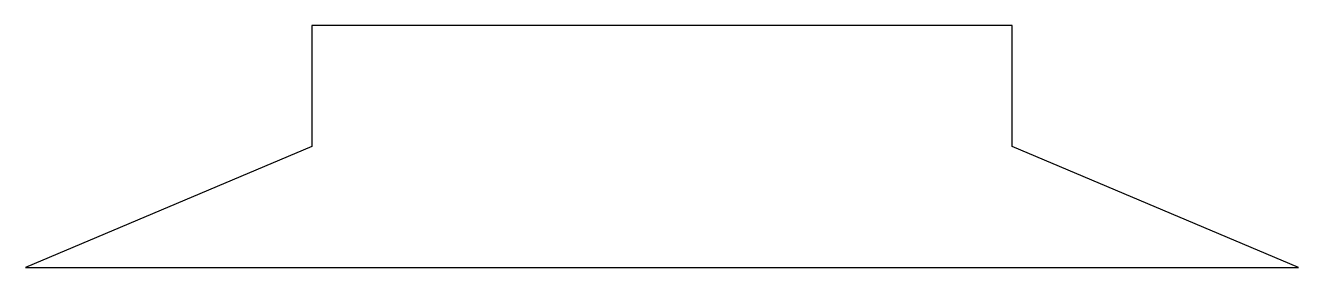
# Model space of a CAD drawing. Header units: millimetres. Extents: x 0 to 200, y 0 to 38.
import ezdxf

# ---------------------------------------------------------------- set-up
doc = ezdxf.new("R2010")
doc.units = ezdxf.units.MM

msp = doc.modelspace()

# ---------------------------------------------------------------- linework, layer by layer
at = {"linetype": 'CONTINUOUS'}
for p, q in [((155, 38), (45, 38)), ((45, 38), (45, 19)), ((155, 19), (155, 38)), ((45, 19), (0, 0)), ((200, 0), (155, 19)), ((0, 0), (200, 0))]:
    msp.add_line(p, q, dxfattribs=at)

doc.saveas('drawing.dxf')
